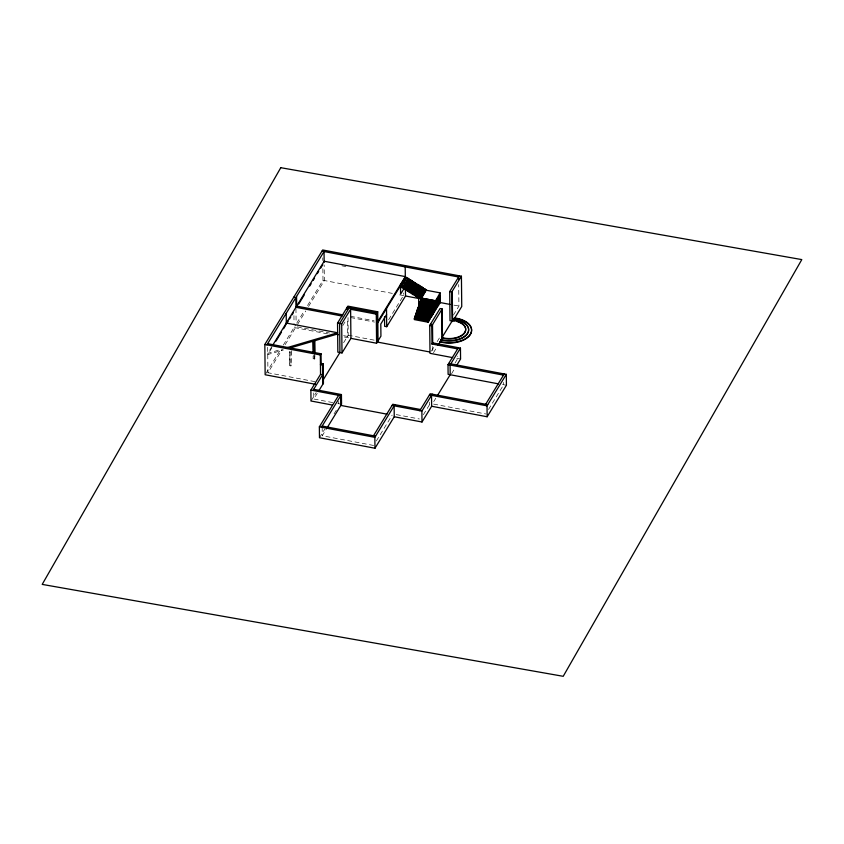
<?xml version="1.0" encoding="UTF-8"?>
<svg xmlns="http://www.w3.org/2000/svg" width="844" height="844" viewBox="0 0 844 844"><rect width="100%" height="100%" fill="white"/><g stroke="black" fill="none" stroke-linecap="round" stroke-linejoin="round"><path stroke-width="0.63" stroke-dasharray="4.22 3.17" d="M271.863 346.62L267.738 353.362L281.463 349.31M271.873 347.833L267.748 354.575L283.51 349.922M265.818 373.649L280.619 349.479M283.31 345.091L296.096 324.212M296.772 323.115L304.167 311.035M307.532 305.539L322.999 280.271L322.862 267.094M315.002 381.657L267.938 372.753L282.392 349.163M285.135 344.668L296.149 326.691L329.508 333M297.521 324.444L305.771 310.961M308.524 306.467L324.349 280.63L324.18 265.048M291.317 350.893L290.98 365.958L289.597 365.695L289.935 351.927M314.991 355.63L314.538 359.017L313.145 358.753L313.609 355.366M342.791 325.573L346.652 319.275M343.624 342.706L348.203 335.226L348.013 317.049L374.504 322.06M311.003 400.995L316.152 392.597M332.715 402.577L313.799 399.001L317.228 393.399M388.662 319.718L403.432 295.59L403.4 292.995M319.475 437.741L324.792 429.058M334.097 413.855L336.756 409.509M373.597 445.453L322.26 435.747L326.385 429.005M376.35 440.969L392.154 415.142M431.368 351.104L434.586 345.85M437.15 341.651L439.724 337.452M453.439 315.055L458.925 306.098L458.703 284.597M433.478 352.686L436.77 347.317M423.371 414.731L430.271 403.464M455.011 363.068L457.754 358.584L457.722 356.157M433.721 401.617L435.789 398.252M451.572 373.713L454.779 368.459M488.518 409.488L503.604 384.832L503.583 382.406M342.01 265.828L345.84 266.556M322.999 280.271L392.376 293.396M399.602 294.873L403.938 295.579M453.935 305.148L460.465 306.277M350.482 316.3L374.103 320.773M348.203 335.226L375.949 340.47M343.635 335.68L347.475 336.408L347.285 318.23M327.63 333.855L294.071 327.514L294.039 323.558M344.415 337.03L349.574 338.011M456.783 358.289L460.571 359.006M502.549 384.526L506.421 385.254M313.63 357.972L315.023 358.236M290.072 364.914L291.465 365.178M433.626 404.097L485.775 413.961M337.758 403.537L340.28 404.012M396.247 414.594L419.352 418.972M432.74 346.483L432.803 352.549M429.522 402.219L429.554 404.645M338.708 401.396L338.729 403.822M322.767 257.874L322.798 260.511M322.176 427.264L322.26 435.747M314.495 355.124L314.538 359.017M313.736 392.935L313.799 399.001M313.124 356.157L313.145 358.753M295.959 308.514L296.107 322.798M293.955 315.656L294.018 322.239M290.832 351.674L290.98 365.958M289.439 351.421L289.597 365.695M267.675 347.306L267.938 372.753"/><path stroke-width="1.27" d="M415.849 295.843L415.849 296.444L421.399 297.499L420.934 299.514L434.808 302.141L440.093 292.857L426.22 290.231L421.399 298.101L426.22 289.671L424.827 289.408L420.006 297.236L424.827 288.753L423.435 288.49L418.613 296.371L423.424 287.888L422.042 287.625L417.221 295.495L422.032 287.013L420.65 286.76L415.828 294.63L420.639 286.148L419.257 285.884L414.436 293.765L419.246 285.283L417.864 285.019L413.043 292.889L417.854 284.417L416.472 284.154L411.65 292.024L416.461 283.542L415.069 283.278L410.247 291.159L415.069 282.677L413.676 282.413L408.855 290.283L413.676 281.812L412.283 281.548L407.462 289.418L412.283 280.936L410.891 280.672L406.069 288.553L410.88 280.071L409.498 279.807L404.677 287.677L409.488 279.206L408.106 278.942L403.284 286.812L408.095 278.33L405.32 277.813L405.204 266.904M421.42 299.958L421.409 298.122L435.282 300.749L428.151 322.229L414.277 319.581L414.742 317.027L416.672 313.884M315.487 384.273L265.153 374.747L264.837 344.457L322.682 249.972L461.425 276.22L461.742 306.52L452.542 321.553M266.915 344.848L324.043 251.544L324.159 262.452M273.234 344.384L324.149 261.239L405.31 276.6L377.827 321.48M275.999 341.103L281.495 332.114M283.563 328.749L285.62 325.383M286.96 323.21L288.237 321.11M289.524 319.011L290.811 316.911M292.098 314.812L293.385 312.713M298.734 303.967L304.23 294.989M309.727 286.01L311.109 283.774M313.166 280.408L314.538 278.161M317.291 273.667L318.663 271.43M320.72 268.065L322.788 264.7M377.732 311.784L376.287 314.147L350.619 309.284L350.914 338.37L341.999 352.94L337.843 352.148L337.537 323.062L347.897 306.14L377.732 311.784L378.038 340.87M332.452 405.057L311.003 400.995L310.887 390.086L320.53 374.346L320.33 354.955L321.058 353.773L267.632 343.666M349.258 307.712L339.615 323.463L339.921 352.549L322.735 380.612M341.999 352.94L341.693 323.853L351.336 308.102M321.153 363.469L320.435 364.65L322.513 365.041L323.241 363.859L321.153 363.469L321.058 353.773M312.976 390.487L322.619 374.736L320.53 374.346M318.599 391.152L323.442 383.25L323.241 363.859M377.838 322.693L400.499 285.683L403.274 286.211M401.881 285.335L406.702 277.465L405.32 277.201L400.499 285.072L401.892 285.947L406.702 277.465M386.584 314.58L380.802 324.022L380.929 336.144L376.582 343.234L350.914 338.37M394.137 405.837L394.253 416.746L374.968 448.238L319.475 437.741L319.359 426.832L338.644 395.34M321.437 427.233L341.44 394.549L313.694 389.306M384.526 316.606L384.632 326.301L386.71 326.691L405.51 295.991L405.436 288.732M327.071 427.887L341.546 404.244L341.44 394.549M434.333 303.534L420.46 300.907L421.409 298.744M433.858 304.927L419.985 302.31L421.409 299.356M433.383 306.319L419.51 303.703L420.945 300.728M432.909 307.722L419.025 305.095L420.956 301.34M431.949 310.508L418.075 307.881L419.995 303.523M419.521 304.916L419.995 304.125M430.05 316.078L416.176 313.451L417.601 308.661L419.035 306.309L419.046 306.91M418.561 307.701L419.215 306.488M417.611 310.486L418.086 309.094M429.575 317.471L415.702 314.844L417.136 311.879L417.147 312.491M429.1 318.863L415.227 316.236L416.662 313.272M435.293 301.92L437.698 297.974L437.793 306.488L438.669 296.402L438.753 304.916L437.361 304.652M435.293 302.606L434.882 311.204L435.272 300.728L417.242 297.32L417.242 296.708M434.829 303.988L433.921 312.776L434.354 305.38M433.879 306.773L433.447 313.578L432.961 314.369L431.579 314.105L432.054 313.314M433.394 308.166L432.961 314.369M432.919 309.558L432.476 315.15L432.001 315.93L430.609 315.667M432.444 310.951L432.001 315.93M431.97 312.343L431.041 317.513L431.495 313.736M438.817 302.289L438.331 303.07L439.713 303.334L440.199 302.553L440.093 292.857M431.02 315.139L430.081 319.085L430.546 316.532M430.071 317.924L428.151 322.229M428.151 321.68L429.596 319.317M438.753 304.916L439.629 294.83L439.713 303.334M461.425 276.22L451.783 291.971L452.089 321.058L450.01 320.657L449.704 291.57L459.347 275.83M452.711 357.634L430.007 353.33L429.712 325.457L440.072 308.535L442.161 308.925L442.446 336.798M457.648 348.888L431.98 344.036L431.79 325.858L442.161 308.925M373.491 435.757L392.776 404.265L420.534 409.519M374.968 448.238L374.852 437.34L394.865 404.656M431.98 344.036L432.708 342.854L432.518 324.676L430.44 324.275M440.051 341.546A22.155 12.512 -0.6 0 0 470.372 334.108A22.155 12.512 -0.6 0 0 454.515 317.924L454.515 318.325A22.155 12.512 -0.6 0 1 470.372 334.509A22.155 12.512 -0.6 0 1 440.051 341.947L441.971 337.99L441.676 309.716M454.821 321.005A16.31 9.221 -0.6 0 0 452.574 320.667L453.544 319.095A19.233 10.867 -0.6 0 1 467.587 333.169A19.233 10.867 -0.6 0 1 441.011 339.562M454.515 317.924L453.544 319.095M438.078 345.175L442.024 338.729M419.806 410.701L430.166 393.768L487.748 404.666M498.519 383.872L448.111 374.335L448.006 364.64L458.376 347.707M394.253 416.746L422 422L421.884 411.091L432.255 394.159M432.708 342.854L460.455 348.097L450.095 365.03L450.19 374.725L437.846 394.897M422 422L431.643 406.249L431.527 395.34M456.709 365.304L460.571 359.006L460.455 348.097M485.669 404.265L504.227 373.955M431.643 406.249L487.136 416.757L487.03 405.848L506.316 374.346L448.734 363.458M487.136 416.757L506.421 385.254L506.316 374.346M404.677 285.778L403.305 288.627L408.855 289.682M404.033 288.564L400.594 294.166L400.489 284.47M406.755 285.525L408.137 283.289M408.855 288.384L407.483 291.233L413.032 292.288M410.247 289.26L412.315 285.894M413.043 290.99L411.672 293.839L417.21 294.894M414.436 291.866L416.493 288.5M416.514 291.613L414.457 295.579L420.006 296.624M418.613 294.472L419.995 292.224M286.464 347.844L337.632 332.758L286.295 323.052M337.653 333.971L290.79 347.781L291.275 347L291.296 349.595M321.965 251.153L458.63 277.011L458.651 279.533M449.704 291.57L451.783 291.971M400.51 286.285L404.666 287.076M400.51 286.897L406.059 287.941M407.462 288.817L401.913 287.762L401.902 287.16M410.247 290.547L404.698 289.503L404.698 288.891M411.64 291.423L406.091 290.368L406.091 289.766M414.425 293.153L408.886 292.108L408.876 291.496M415.818 294.018L410.279 292.973L410.268 292.372M418.613 295.759L413.064 294.714L413.054 294.102M405.51 295.991L419.605 298.649M420.934 298.892L434.808 301.519M440.199 302.553L450.19 304.441M420.449 300.306L434.322 302.933M419.974 301.698L433.848 304.325M419.5 303.091L433.373 305.718M419.025 304.484L432.898 307.111M418.55 305.876L432.423 308.503M418.55 306.488L432.423 309.115M418.075 307.269L431.949 309.896M417.601 308.661L431.474 311.288M417.601 309.273L431.474 311.9M417.115 310.064L430.999 312.681M417.126 310.666L430.999 313.293M416.641 311.457L430.514 314.073M416.651 312.058L430.524 314.685M416.166 312.85L430.039 315.466M415.691 314.242L429.564 316.869M415.216 315.635L429.09 318.262M414.742 317.027L428.615 319.654M293.754 297.215L295.843 297.605L295.938 307.3L342.147 316.046M429.712 325.457L431.79 325.858M296.666 306.119L342.864 314.865M337.537 323.062L341.693 323.853M334.646 333.971L338.497 334.709M429.459 351.916L377.31 342.052L377.004 312.966L347.179 307.322L347.2 309.737M448.006 364.64L503.509 375.137M264.837 344.457L320.33 354.955M429.448 394.95L487.03 405.848M310.887 390.086L340.723 395.731L340.828 405.426L387.027 414.172M392.059 405.447L421.884 411.091M322.165 426.051L375.58 436.158M319.359 426.832L374.852 437.34M433.964 310.17L435.356 310.434M414.752 317.629L428.625 320.298M414.267 318.42L428.14 321.089M452.268 291.18L452.574 320.667M437.224 298.765L436.823 308.06L436.738 299.557M436.253 300.337L435.863 309.632L435.778 301.129M426.22 289.671L426.22 290.252M424.827 288.753L424.827 289.408M423.424 287.888L423.435 288.49M422.032 287.013L422.042 287.625M420.639 286.148L420.65 286.76M420.47 302.131L420.47 302.732M419.246 285.283L419.257 285.884M418.624 297.584L418.729 307.269M417.854 284.417L417.864 285.019M416.461 283.542L416.472 284.154M416.187 314.664L416.197 315.276M415.069 282.677L415.069 283.278M413.676 281.812L413.676 282.413M412.283 280.936L412.283 281.548M410.88 280.071L410.891 280.672M409.488 279.206L409.498 279.807M408.095 278.33L408.106 278.942M386.52 308.514L386.71 326.691M376.287 314.147L376.582 343.234M322.513 365.041L322.714 384.431M314.833 340.048L314.97 353.035M314.485 353.826L314.348 340.839L312.955 340.575L313.082 352.264M313.451 341.092L313.546 350.176M296.56 296.423L296.677 307.332M286.2 313.356L286.316 324.265M429.111 320.098L429.111 320.657M468.156 327.546A19.233 10.867 -0.6 0 1 461.415 338.549A19.233 10.867 -0.6 0 1 441.011 339.974M454.853 319.676A19.233 10.867 -0.6 0 1 457.395 320.192M458.608 320.53A19.233 10.867 -0.6 0 1 461.942 321.807M462.934 322.313A19.233 10.867 -0.6 0 1 467.671 326.575M456.952 321.511A16.31 9.221 -0.6 0 1 463.894 333.865A16.31 9.221 -0.6 0 1 441.971 337.99M280.778 167.692L42.2 584.396L563.212 676.308L801.8 259.593L280.778 167.692M452.574 320.266L441.971 337.589A16.31 9.221 -0.6 0 0 464.812 332.241A16.31 9.221 -0.6 0 0 452.574 320.266"/></g></svg>
